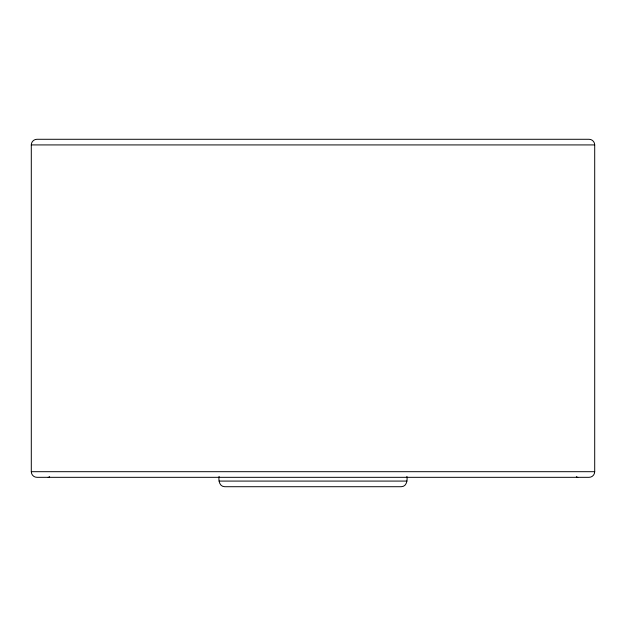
<?xml version="1.0" encoding="UTF-8"?>
<svg xmlns="http://www.w3.org/2000/svg" width="626" height="626" viewBox="0 0 626 626"><rect width="100%" height="100%" fill="white"/><g stroke="black" fill="none" stroke-linecap="round" stroke-linejoin="round"><path stroke-width="0.94" d="M219.1 476.386C218.349 480.557 219.436 486.645 224.734 486.715L401.266 486.715C406.564 486.645 407.651 480.557 406.9 476.386M31.3 144.919L594.7 144.919L594.7 471.691A5.634 5.634 0 0 1 589.066 477.325L36.934 477.325A5.634 5.634 0 0 1 31.3 471.691L31.3 144.919A5.634 5.634 0 0 1 36.934 139.285L589.066 139.285A5.634 5.634 0 0 1 594.7 144.919M31.3 471.691L594.7 471.691M219.1 481.081L406.9 481.081M49.657 476.629A1.878 1.878 0 0 1 48.202 477.325M577.798 477.325A1.878 1.878 0 0 1 576.343 476.629"/></g></svg>
